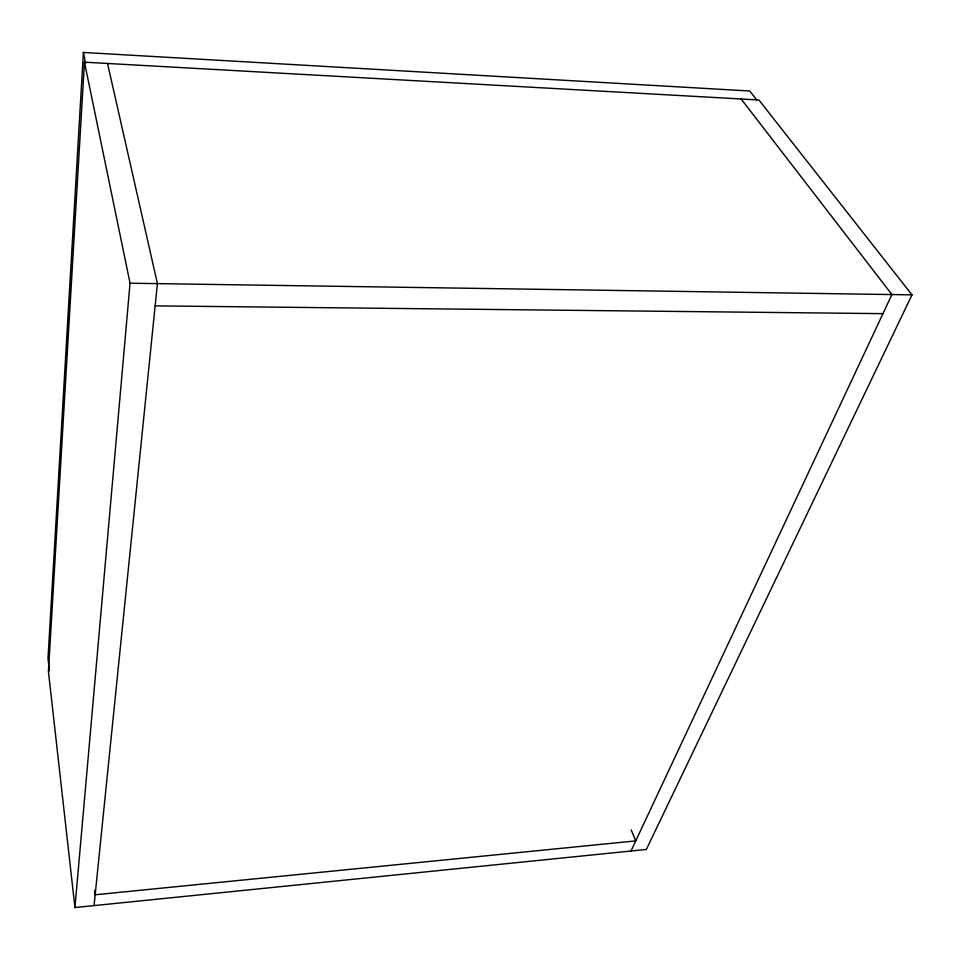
<?xml version="1.0" encoding="UTF-8"?>
<svg xmlns="http://www.w3.org/2000/svg" width="960" height="960" viewBox="0 0 960 960"><rect width="100%" height="100%" fill="white"/><g stroke="black" fill="none" stroke-linecap="round" stroke-linejoin="round"><path stroke-width="1.44" d="M756.684 99.828L749.772 91.008L83.412 52.452L48 658.404L49.392 670.764M84.468 62.172L48.42 671.436L74.94 907.548L646.356 849.456L912 294.864L758.892 99.984L84.468 62.172L130.044 283.212L74.94 907.548M94.056 905.604L157.416 283.62L107.52 63.468M630.996 851.028L891.912 294.564L741.144 98.988M155.148 305.868L882.96 313.644M130.044 283.212L912 294.864M631.176 829.872L635.736 840.9L95.16 894.768L94.608 890.328M83.412 52.452L85.68 63.408"/></g></svg>
